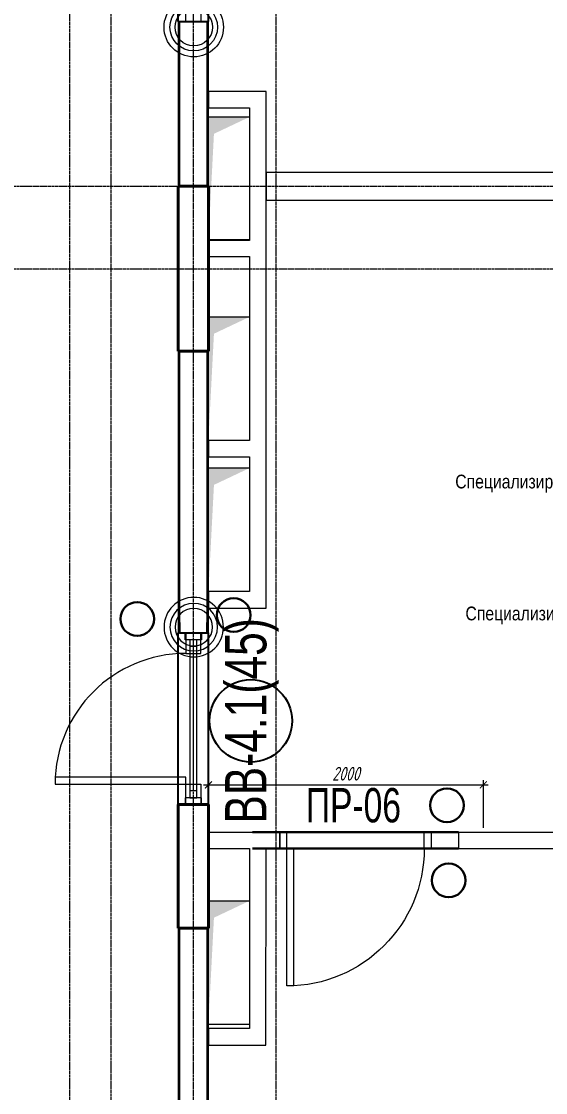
# Model space of a CAD drawing. Header units: millimetres. Extents: x -65509 to 912790, y 446 to 713294.
# Drawn here: x 446251 to 450063, y 554588 to 562383 of the extents above; entities that cross this region are included whole.
import ezdxf
from ezdxf.enums import TextEntityAlignment as Align

# ---------------------------------------------------------------- set-up
doc = ezdxf.new("R2010")
doc.units = ezdxf.units.MM
doc.linetypes.add('CENTER2', pattern=[28.575, 19.05, -3.175, 3.175, -3.175])
doc.linetypes.add('HIDDEN2', pattern=[4.7625, 3.175, -1.5875])
doc.layers.get('Defpoints').update_dxf_attribs({"color": 250})
for name, color, linetype, lineweight in [('A-AREA', 250, 'Continuous', 15), ('АР_Area', 250, 'Continuous', 5), ('АР_Витраж', 250, 'Continuous', 13), ('АР_Витраж марка', 250, 'Continuous', 9), ('АР_Двери', 5, 'Continuous', 9), ('АР_Двери_витраж', 250, 'Continuous', 9), ('АР_Колонны', 250, 'Continuous', 30), ('АР_площадь пом', 250, 'Continuous', 5), ('АР_Стены ЖБ', 250, 'Continuous', 35), ('АР_Стены кирпич', 250, 'Continuous', 20), ('АР_Стены ПЕНОблок', 250, 'Continuous', 20), ('АР_Тонкая', 250, 'Continuous', 5), ('КМ_Фахверки', 250, 'Continuous', 25), ('ОВ_Шахты', 250, 'Continuous', 5), ('РД_Оси_100', 250, 'Continuous', 0), ('РД_проем_инж перемыч_фахверк', 250, 'Continuous', 18), ('СКУД', 250, 'Continuous', 30)]:
    doc.layers.add(name, color=color, linetype=linetype, lineweight=lineweight)
for name, color, linetype, lineweight, plot in [('АР_Делит', 250, 'Continuous', 0, False), ('РД_Проем', 250, 'Continuous', 0, False), ('РД_проем_инж перемыч_подсчет', 250, 'Continuous', 30, False)]:
    doc.layers.add(name, color=color, linetype=linetype, lineweight=lineweight, plot=plot)
doc.layers.add('РД_Витраж_вн', color=250, linetype='Continuous')
doc.layers.add('РД_Перемычка инж проемов', color=250, linetype='Continuous')
doc.styles.add('Arial0', font='arial.ttf')
doc.styles.add('Arial_09', font='ARIALN.TTF', dxfattribs={"width": 0.9})
doc.styles.add('style1', font='ARIALN.TTF')
doc.styles.add('T_dim', font='romans.shx', dxfattribs={"width": 0.7, "oblique": 15})
doc.styles.add('ккк', font='isocpeur.ttf', dxfattribs={"width": 0.85, "oblique": 15})
doc.dimstyles.new('1-50', dxfattribs={"dimscale": 50, "dimtxt": 2, "dimasz": 1, "dimexe": 0.7, "dimexo": 0.6, "dimtad": 1, "dimdec": 0, "dimlfac": -1, "dimtxsty": 'T_dim', "dimblk1": 'ARCHTICK', "dimblk2": 'ARCHTICK', "dimsah": 1, "dimcen": 0, "dimdle": 0.7, "dimclrd": 256, "dimclre": 256, "dimadec": 0, "dimazin": 0, "dimtfac": 1, "dimtdec": 0, "dimtmove": 1, "dimatfit": 3, "dimfxl": 25, "dimlwd": -1, "dimlwe": -1, "dimarcsym": 2})

# ---------------------------------------------------------------- blocks, each defined once
blk = doc.blocks.new('otv')
at = {"linetype": 'Continuous'}
blk.add_lwpolyline([(0, -1), (0, 0), (1, 0), (1, -1)], close=True, dxfattribs=at)
blk.add_solid([(0, -1), (0, 0), (0.1346, -0.1366), (1, 0)], dxfattribs=at)
blk = doc.blocks.new('Ф_пеноблок 200')
at = {"layer": 'АР_Делит', "color": 1}
for radius in [216.3, 173, 136.2]:
    blk.add_circle((103.4, -41.9), radius, dxfattribs=at)
at = {"layer": 'КМ_Фахверки'}
blk.add_lwpolyline([(0, -75), (0, 0), (200, 0), (200, -75)], dxfattribs=at)
blk = doc.blocks.new('СОШ_2200_АР_ОСИ_М100_28.05.24')
at = {"layer": 'РД_Оси_100', "linetype": 'CENTER2'}
for points in [[(57300, 139938.679), (57300, -6155)], [(58500, 139938.679), (58500, -6155)], [(57000, 70839.76), (57000, -5755), (56700, -6155)], [(57900, 70753.904), (57900, -6155)], [(43327.994, 54900), (71363.995, 54900)], [(43327.994, 54300), (71363.995, 54300)]]:
    blk.add_lwpolyline(points, dxfattribs=at)
blk = doc.blocks.new('_ArchTick')
at = {"color": 0, "linetype": 'ByBlock', "const_width": 0.15}
blk.add_lwpolyline([(-0.5, -0.5), (0.5, 0.5)], dxfattribs=at)
blk = doc.blocks.new('*D807')
at = {"layer": 'Defpoints', "color": 0, "lineweight": 25, "transparency": 16777216}
for p in [(449610.9, 556826.9), (447610.9, 556483.3), (449610.9, 556483.3)]:
    blk.add_point(p, dxfattribs=at)
at = {"layer": 'АР_Делит', "color": 0, "transparency": 16777216}
for p, q in [((447610.9, 556513.3), (447610.9, 556861.9)), ((449610.9, 556513.3), (449610.9, 556861.9)), ((447575.9, 556826.9), (449645.9, 556826.9))]:
    blk.add_line(p, q, dxfattribs=at)
at = {"layer": 'АР_Делит', "color": 0, "transparency": 16777216, "xscale": 50, "yscale": 50, "zscale": 50, "rotation": 180}
blk.add_blockref('_ArchTick', (447610.9, 556826.9), dxfattribs=at)
at = {"layer": 'АР_Делит', "color": 0, "transparency": 16777216, "xscale": 50, "yscale": 50, "zscale": 50}
blk.add_blockref('_ArchTick', (449610.9, 556826.9), dxfattribs=at)
at = {"layer": 'АР_Делит', "color": 0, "transparency": 16777216, "insert": (448610.9, 556908.2), "char_height": 100, "attachment_point": 5, "style": 'T_dim'}
blk.add_mtext('2000', dxfattribs=at)
blk = doc.blocks.new('MOK-МаркаПом_овал_ареал')
for p, q in [((-2.986, 3.764), (3.522, 3.764)), ((-2.75, -3), (2.75, -3))]:
    blk.add_line(p, q)
for centre, radius, start, end in [((-2.986, 0.215), 3.55, 90, 270), ((3.522, 0.215), 3.55, 270, 90), ((-7.411, 0), 7.161, 0, 0.00095)]:
    blk.add_arc(centre, radius, start, end)
at = {"color": 0, "style": 'style1'}
blk.add_attdef('АР-ПОМЕЩЕНИЕ:НОМЕР', text='', height=3, dxfattribs=at).set_placement((0.261, 0), align=Align.MIDDLE)
blk = doc.blocks.new('MOK-МаркаПомещения1')
at = {"layer": 'A-AREA', "color": 0}
blk.add_line((-3.651, -1.944), (3.649, -1.944), dxfattribs=at)
at = {"layer": 'A-AREA', "color": 0, "style": 'style1'}
blk.add_attdef('АР-ПОМЕЩЕНИЕ:ПЛОЩАДЬ', text='', height=3, dxfattribs=at).set_placement((0, 0), align=Align.MIDDLE)
at = {"layer": 'Defpoints', "style": 'style1', "flags": 8}
blk.add_attdef('АР-ПОМЕЩЕНИЕ:НАИМЕНОВАНИЕ', text='', height=1, dxfattribs=at).set_placement((0, 2.956), align=Align.MIDDLE)
blk = doc.blocks.new('МаркаВитража1')
at = {"layer": 'Defpoints'}
blk.add_circle((0, 0), 3, dxfattribs=at)
at = {"color": 0, "linetype": 'ByBlock', "lineweight": -2, "style": 'Arial_09', "width": 0.9}
blk.add_attdef('АР-ОКНО:НАИМЕНОВАНИЕ', text='', height=3, dxfattribs=at).set_placement((0, 0), align=Align.MIDDLE)
blk = doc.blocks.new('MOK-МаркаПеремычки')
at = {"color": 0, "style": 'ккк', "oblique": 15, "width": 0.85}
blk.add_attdef('АР-ПРОЕМ:ПЕРЕМЫЧКА', text='', height=2.5, dxfattribs=at).set_placement((0, 0), align=Align.MIDDLE)

msp = doc.modelspace()

# ---------------------------------------------------------------- linework, layer by layer
at = {"layer": 'АР_Витраж', "linetype": 'Continuous', "lineweight": 5}
for p, q in [((447390.882, 557933.318), (447390.882, 556683.318)), ((447610.882, 557933.318), (447610.882, 556683.318))]:
    msp.add_line(p, q, dxfattribs=at)
at = {"layer": 'АР_Витраж', "linetype": 'Continuous', "lineweight": 13}
for p, q in [((447525.882, 557833.318), (447475.882, 557833.318)), ((447500.882, 557833.318), (447500.882, 556783.318)), ((447525.882, 556783.318), (447475.882, 556783.318))]:
    msp.add_line(p, q, dxfattribs=at)
for points in [[(447440.882, 557883.318), (447440.882, 557933.318), (447560.882, 557933.318), (447560.882, 557883.318)], [(447525.882, 557883.318), (447475.882, 557883.318), (447475.882, 556733.318), (447525.882, 556733.318)], [(447440.882, 556733.318), (447440.882, 556683.318), (447560.882, 556683.318), (447560.882, 556733.318)]]:
    msp.add_lwpolyline(points, close=True, dxfattribs=at)
at = {"layer": 'АР_Двери', "linetype": 'Continuous', "lineweight": 9}
for points in [[(448180.882, 556483.318), (448130.882, 556483.318), (448130.882, 556363.318), (448180.882, 556363.318)], [(449180.882, 556483.318), (449230.882, 556483.318), (449230.882, 556363.318), (449180.882, 556363.318)], [(448180.882, 556363.318), (448230.882, 556363.318), (448230.882, 555363.318), (448180.882, 555363.318)]]:
    msp.add_lwpolyline(points, close=True, dxfattribs=at)
at = {"layer": 'АР_Двери', "linetype": 'Continuous', "lineweight": 9, "extrusion": (0, 0, -1)}
msp.add_arc((-448180.882, 556363.318), 1000, 180, 270, dxfattribs=at)
at = {"layer": 'АР_Двери_витраж', "linetype": 'Continuous', "lineweight": 9}
for points in [[(447555.882, 562533.318), (447555.882, 562383.318), (447445.882, 562383.318), (447445.882, 562533.318)], [(447555.882, 557783.318), (447555.882, 557933.318), (447445.882, 557933.318), (447445.882, 557783.318)], [(447445.882, 556833.318), (447445.882, 556883.318), (446495.882, 556883.318), (446495.882, 556833.318)], [(447555.882, 556833.318), (447555.882, 556683.318), (447445.882, 556683.318), (447445.882, 556833.318)]]:
    msp.add_lwpolyline(points, close=True, dxfattribs=at)
msp.add_arc((447445.882, 556833.318), 950, 90, 180, dxfattribs=at)
at = {"layer": 'АР_Колонны', "linetype": 'HIDDEN2', "lineweight": 25}
for p, q in [((447390.882, 561183.318), (447610.882, 561183.318)), ((447390.882, 559983.318), (447390.882, 561183.318)), ((447610.882, 561183.318), (447610.882, 559983.318)), ((447610.882, 559983.318), (447390.882, 559983.318)), ((447390.882, 556683.318), (447610.882, 556683.318)), ((447390.882, 555783.318), (447390.882, 556683.318)), ((447610.882, 556683.318), (447610.882, 555783.318)), ((447610.882, 555783.318), (447390.882, 555783.318))]:
    msp.add_line(p, q, dxfattribs=at)
at = {"layer": 'АР_Колонны', "linetype": 'Continuous', "lineweight": 35}
for p, q in [((447610.882, 561183.318), (447390.882, 561183.318)), ((447390.882, 561183.318), (447390.882, 559983.318)), ((447610.882, 559983.318), (447610.882, 561183.318)), ((447390.882, 559983.318), (447610.882, 559983.318)), ((447610.882, 556683.318), (447390.882, 556683.318)), ((447390.882, 556683.318), (447390.882, 555783.318)), ((447610.882, 555783.318), (447610.882, 556683.318)), ((447390.882, 555783.318), (447610.882, 555783.318))]:
    msp.add_line(p, q, dxfattribs=at)
at = {"layer": 'АР_Стены ЖБ', "linetype": 'Continuous', "lineweight": 40}
for p, q in [((447610.882, 561183.318), (447390.882, 561183.318)), ((447390.882, 561183.318), (447390.882, 559983.318)), ((447610.882, 559983.318), (447610.882, 561183.318)), ((447390.882, 559983.318), (447610.882, 559983.318)), ((447610.882, 556683.318), (447390.882, 556683.318)), ((447390.882, 556683.318), (447390.882, 555783.318)), ((447610.882, 555783.318), (447610.882, 556683.318)), ((447390.882, 555783.318), (447610.882, 555783.318))]:
    msp.add_line(p, q, dxfattribs=at)
at = {"layer": 'АР_Стены кирпич', "linetype": 'Continuous', "lineweight": 20}
for p, q in [((447610.882, 561873.318), (447610.882, 561753.318)), ((448030.882, 561873.318), (447610.882, 561873.318)), ((448030.882, 558113.318), (448030.882, 561873.318)), ((447610.882, 561753.318), (447910.882, 561753.318)), ((447910.882, 561753.318), (447910.882, 560793.318)), ((447910.882, 560793.318), (447610.886, 560793.318)), ((447610.886, 560793.318), (447610.886, 560673.318)), ((447610.886, 560673.318), (447910.882, 560673.318)), ((447910.882, 560673.318), (447910.882, 559333.318)), ((447910.882, 559333.318), (447610.882, 559333.318)), ((447610.882, 559333.318), (447610.882, 559213.318)), ((447610.882, 559213.318), (447910.882, 559213.318)), ((447910.882, 559213.318), (447910.882, 558233.318)), ((447910.882, 558233.318), (447610.882, 558233.318)), ((447610.882, 558233.318), (447610.882, 558113.318)), ((447610.882, 558113.318), (448030.882, 558113.318)), ((447610.882, 556483.318), (448130.882, 556483.318)), ((447610.882, 556483.318), (447610.882, 556363.318)), ((448130.882, 556363.318), (448130.882, 556483.318)), ((449230.882, 556483.318), (455180.882, 556483.318)), ((449230.882, 556483.318), (449230.882, 556363.318)), ((447610.882, 556363.318), (447910.798, 556363.318)), ((447910.798, 556363.318), (447909.882, 555053.318)), ((448029.798, 554933.318), (448030.798, 556363.318)), ((448030.798, 556363.318), (448130.882, 556363.318)), ((449230.882, 556363.318), (455180.882, 556363.318)), ((447909.882, 555053.318), (447610.882, 555053.318)), ((447610.882, 555053.318), (447610.882, 554933.318)), ((447610.882, 554933.318), (448029.798, 554933.318))]:
    msp.add_line(p, q, dxfattribs=at)
at = {"layer": 'АР_Стены кирпич', "linetype": 'Continuous', "lineweight": 0}
msp.add_line((449430.882, 556483.318), (449430.882, 556363.318), dxfattribs=at)
at = {"layer": 'АР_Стены ПЕНОблок', "linetype": 'Continuous', "lineweight": 20}
for p, q in [((447600.882, 562383.318), (447400.882, 562383.318)), ((447400.882, 562383.318), (447400.882, 561182.318)), ((447600.882, 561182.318), (447600.882, 562383.318)), ((448030.882, 561283.318), (448030.882, 561083.318)), ((455200.882, 561283.318), (448030.882, 561283.318)), ((447400.882, 561182.318), (447600.882, 561182.318)), ((448030.882, 561083.318), (455200.882, 561083.318)), ((447600.882, 559983.318), (447400.882, 559983.318)), ((447400.882, 559983.318), (447400.882, 557933.318)), ((447600.882, 557933.318), (447600.882, 559983.318)), ((447400.882, 557933.318), (447600.882, 557933.318)), ((447600.882, 556683.318), (447400.882, 556683.318)), ((447400.882, 556683.318), (447400.882, 556682.318)), ((447400.882, 556682.318), (447600.882, 556682.318)), ((447600.882, 556682.318), (447600.882, 556683.318)), ((447600.882, 555783.318), (447400.882, 555783.318)), ((447400.882, 555783.318), (447400.882, 551883.318)), ((447600.882, 551883.318), (447600.882, 555783.318))]:
    msp.add_line(p, q, dxfattribs=at)
at = {"layer": 'АР_Тонкая', "linetype": 'Continuous', "lineweight": 0}
for p, q in [((447400.882, 562383.318), (447390.882, 562383.318)), ((447390.882, 562383.318), (447390.882, 561182.318)), ((447400.882, 561182.318), (447400.882, 562383.318)), ((447610.882, 562383.318), (447600.882, 562383.318)), ((447600.882, 562383.318), (447600.882, 561182.318)), ((447610.882, 561182.318), (447610.882, 562383.318)), ((447390.882, 561182.318), (447400.882, 561182.318)), ((447600.882, 561182.318), (447610.882, 561182.318)), ((447400.882, 559983.318), (447390.882, 559983.318)), ((447390.882, 559983.318), (447390.882, 557933.318)), ((447400.882, 557933.318), (447400.882, 559983.318)), ((447610.882, 559983.318), (447600.882, 559983.318)), ((447600.882, 559983.318), (447600.882, 557933.318)), ((447610.882, 557933.318), (447610.882, 559983.318)), ((447390.882, 557933.318), (447400.882, 557933.318)), ((447600.882, 557933.318), (447610.882, 557933.318)), ((447400.882, 556683.318), (447390.882, 556683.318)), ((447390.882, 556683.318), (447390.882, 556682.318)), ((447390.882, 556682.318), (447400.882, 556682.318)), ((447400.882, 556682.318), (447400.882, 556683.318)), ((447610.882, 556683.318), (447600.882, 556683.318)), ((447600.882, 556683.318), (447600.882, 556682.318)), ((447600.882, 556682.318), (447610.882, 556682.318)), ((447610.882, 556682.318), (447610.882, 556683.318)), ((447400.882, 555783.318), (447390.882, 555783.318)), ((447390.882, 555783.318), (447390.882, 551883.318)), ((447400.882, 551883.318), (447400.882, 555783.318)), ((447610.882, 555783.318), (447600.882, 555783.318)), ((447600.882, 555783.318), (447600.882, 551883.318)), ((447610.882, 551883.318), (447610.882, 555783.318))]:
    msp.add_line(p, q, dxfattribs=at)
at = {"layer": 'РД_Витраж_вн', "linetype": 'Continuous', "lineweight": -3}
for p, q in [((447390.882, 562383.318), (447390.882, 565283.318)), ((447610.882, 562383.318), (447610.882, 565283.318)), ((447390.882, 556683.318), (447390.882, 557933.318)), ((447610.882, 556683.318), (447610.882, 557933.318))]:
    msp.add_line(p, q, dxfattribs=at)
at = {"layer": 'РД_Проем', "linetype": 'Continuous', "lineweight": 0}
for p, q in [((447390.882, 562383.318), (447390.882, 565283.318)), ((447610.882, 562383.318), (447610.882, 565283.318)), ((447390.882, 556683.318), (447390.882, 557933.318)), ((447610.882, 556683.318), (447610.882, 557933.318)), ((448130.882, 556483.318), (449230.882, 556483.318)), ((448130.882, 556363.318), (449230.882, 556363.318))]:
    msp.add_line(p, q, dxfattribs=at)
at = {"layer": 'РД_проем_инж перемыч_подсчет', "linetype": 'Continuous', "lineweight": 30}
for p, q in [((449430.882, 556483.318), (447930.882, 556483.318)), ((449430.882, 556363.318), (447930.882, 556363.318))]:
    msp.add_line(p, q, dxfattribs=at)
at = {"layer": 'РД_проем_инж перемыч_фахверк', "linetype": 'Continuous', "lineweight": 18}
for p, q in [((447390.882, 557933.318), (447390.882, 556683.318)), ((447610.882, 557933.318), (447610.882, 556683.318))]:
    msp.add_line(p, q, dxfattribs=at)
at = {"layer": 'СКУД'}
for centre in [(447794.555, 558062.821), (447093.373, 558034.363), (449346.212, 556678.259), (449358.262, 556132.189)]:
    msp.add_circle(centre, 122.942, dxfattribs=at)

# ---------------------------------------------------------------- block references
at = {"layer": 'АР_Area', "linetype": 'Continuous', "lineweight": 5}
ref = msp.add_blockref('MOK-МаркаПом_овал_ареал', (452416.883, 559504.864), dxfattribs=dict(at, xscale=100, yscale=100, zscale=100))
ref.add_attrib('АР-ПОМЕЩЕНИЕ:НОМЕР', '4.020', dxfattribs={"layer": '0', "color": 0, "height": 350, "style": 'style1'}).set_placement((452416.883, 559504.864), align=Align.MIDDLE)
ref.add_attrib('АР-ПОМЕЩЕНИЕ:НАИМЕНОВАНИЕ', 'Специализированный учебный кабинет естествознания (тип А) Лаборантская (тип АВ_химия, физика/биология)', dxfattribs={"layer": 'Defpoints', "color": 2, "height": 100, "style": 'style1'}).set_placement((452407.467, 559023.471), align=Align.MIDDLE)
at = {"layer": 'АР_Витраж марка', "linetype": 'Continuous', "lineweight": 9, "xscale": 100, "yscale": 100, "zscale": 100, "rotation": 90}
msp.add_blockref('МаркаВитража1', (447919.443, 557292.968), dxfattribs=at).add_auto_attribs({'АР-ОКНО:НАИМЕНОВАНИЕ': 'ВВ-4.1(45)'})
at = {"layer": 'АР_площадь пом', "linetype": 'Continuous', "lineweight": 5}
ref = msp.add_blockref('MOK-МаркаПомещения1', (452481.585, 557767.818), dxfattribs=dict(at, xscale=100, yscale=100, zscale=100))
ref.add_attrib('АР-ПОМЕЩЕНИЕ:НАИМЕНОВАНИЕ', 'Специализированный учебный кабинет естествознания (тип А) Лаборантская (тип АВ_химия, физика/биология)', dxfattribs={"layer": 'Defpoints', "height": 100, "style": 'style1'}).set_placement((452481.585, 558063.381), align=Align.MIDDLE)
ref.add_attrib('АР-ПОМЕЩЕНИЕ:ПЛОЩАДЬ', '33.57', dxfattribs={"layer": 'A-AREA', "color": 0, "height": 300, "style": 'style1'}).set_placement((452481.585, 557767.818), align=Align.MIDDLE)
at = {"layer": 'КМ_Фахверки'}
msp.add_blockref('Ф_пеноблок 200', (447400.882, 562383.318), dxfattribs=at)
at = {"layer": 'КМ_Фахверки', "xscale": -1, "rotation": 180}
msp.add_blockref('Ф_пеноблок 200', (447400.882, 557933.318), dxfattribs=at)
at = {"layer": 'ОВ_Шахты', "xscale": 300, "yscale": 900, "zscale": 300}
for p in [(447610.882, 561688.318), (447610.882, 560233.318), (447610.882, 559133.318), (447610.882, 555983.318)]:
    msp.add_blockref('otv', p, dxfattribs=at)
at = {"layer": 'РД_Оси_100'}
msp.add_blockref('СОШ_2200_АР_ОСИ_М100_28.05.24', (389600.882, 506283.318), dxfattribs=at)
at = {"layer": 'РД_Перемычка инж проемов', "linetype": 'Continuous', "lineweight": -3}
ref = msp.add_blockref('MOK-МаркаПеремычки', (448665.84, 556679.188, 200), dxfattribs=dict(at, xscale=100, yscale=100, zscale=100))
ref.add_attrib('АР-ПРОЕМ:ПЕРЕМЫЧКА', 'ПР-06', dxfattribs={"layer": '0', "color": 0, "height": 250, "style": 'Arial0', "width": 0.7}).set_placement((448665.84, 556679.188, 200), align=Align.MIDDLE)

# ---------------------------------------------------------------- dimensions: what is measured, and where the dimension line sits
at = {"layer": 'АР_Делит'}
dim = msp.add_linear_dim(base=(449610.882, 556826.942), p1=(447610.882, 556483.318), p2=(449610.882, 556483.318), dimstyle='1-50', override={"dimclrd": 0, "dimclre": 0}, dxfattribs=at)
dim.commit()
dim.dimension.update_dxf_attribs({"geometry": '*D807', "text_midpoint": (448610.882, 556908.192)})

doc.saveas('drawing.dxf')
